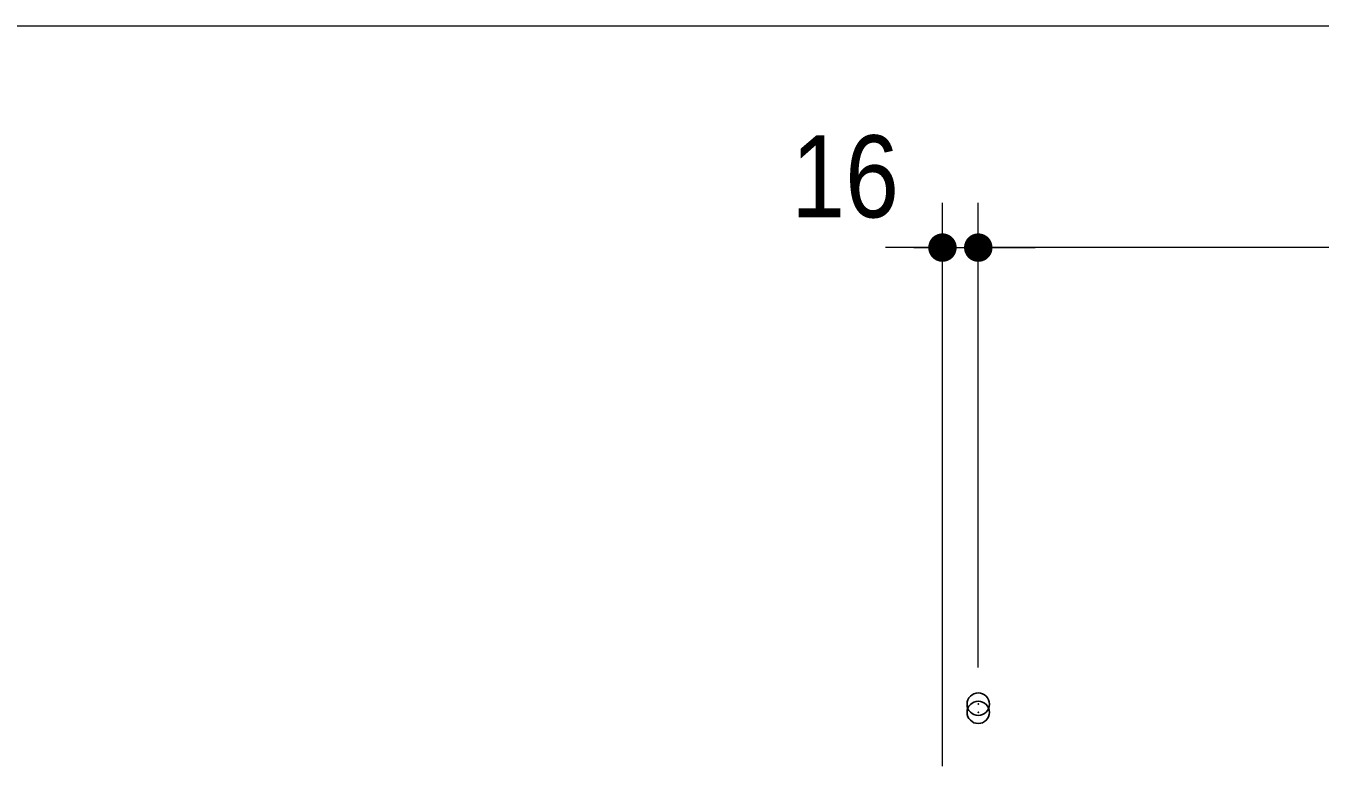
# Model space of a CAD drawing. Units: millimetres, scale not verified. Extents: x -6062 to 6062, y -3045 to 3045.
# Drawn here: x -3485 to -2907, y 1392 to 1723 of the extents above; entities that cross this region are included whole.
import ezdxf
from ezdxf.enums import TextEntityAlignment as Align

# ---------------------------------------------------------------- set-up
doc = ezdxf.new("R2010")
doc.units = ezdxf.units.MM
doc.header["$LTSCALE"] = 20
doc.header["$PDMODE"] = 32
doc.header["$PDSIZE"] = 10
for name, color, linetype, lineweight in [('0-1_2寸法-1', 7, 'Continuous', 15), ('0-2_0', 7, 'Continuous', 25), ('0-4_2寸法-2', 7, 'Continuous', 15)]:
    doc.layers.add(name, color=color, linetype=linetype, lineweight=lineweight)
doc.layers.add('0-3_Defpoints', color=7, linetype='Continuous')
doc.styles.add('ＭＳ Ｐゴシック', font='')
doc.styles.get('ＭＳ Ｐゴシック').set_extended_font_data('MS PGothic')

# ---------------------------------------------------------------- blocks, each defined once
blk = doc.blocks.new('_Dot')
at = {"layer": '0-2_0'}
blk.add_line((-10, 0), (-20, 0), dxfattribs=at)
for points in [[(0, 0), (-4.26, 9.05), (-3.09, 9.51)], [(0, 0), (-3.09, 9.51), (-1.87, 9.82)], [(0, 0), (-1.87, 9.82), (-0.63, 9.98)], [(0, 0), (-0.63, 9.98), (0.63, 9.98)], [(0, 0), (0.63, 9.98), (1.87, 9.82)], [(0, 0), (1.87, 9.82), (3.09, 9.51)], [(0, 0), (3.09, 9.51), (4.26, 9.05)], [(0, 0), (-10, 0), (-9.92, 1.25)], [(0, 0), (-9.92, -1.25), (-10, 0)], [(0, 0), (-9.92, 1.25), (-9.69, 2.49)], [(0, 0), (-9.69, -2.49), (-9.92, -1.25)], [(0, 0), (-9.69, 2.49), (-9.3, 3.68)], [(0, 0), (-9.3, -3.68), (-9.69, -2.49)], [(0, 0), (-9.3, 3.68), (-8.76, 4.82)], [(0, 0), (-8.76, -4.82), (-9.3, -3.68)], [(0, 0), (-8.76, 4.82), (-8.09, 5.88)], [(0, 0), (-8.09, -5.88), (-8.76, -4.82)], [(0, 0), (-8.09, 5.88), (-7.29, 6.85)], [(0, 0), (-7.29, -6.85), (-8.09, -5.88)], [(0, 0), (-7.29, 6.85), (-6.37, 7.71)], [(0, 0), (-6.37, -7.71), (-7.29, -6.85)], [(0, 0), (-6.37, 7.71), (-5.36, 8.44)], [(0, 0), (-5.36, -8.44), (-6.37, -7.71)], [(0, 0), (-5.36, 8.44), (-4.26, 9.05)], [(0, 0), (-4.26, -9.05), (-5.36, -8.44)], [(0, 0), (-3.09, -9.51), (-4.26, -9.05)], [(0, 0), (-1.87, -9.82), (-3.09, -9.51)], [(0, 0), (-0.63, -9.98), (-1.87, -9.82)], [(0, 0), (0.63, -9.98), (-0.63, -9.98)], [(0, 0), (4.26, 9.05), (5.36, 8.44)], [(0, 0), (5.36, 8.44), (6.37, 7.71)], [(0, 0), (6.37, 7.71), (7.29, 6.85)], [(0, 0), (7.29, 6.85), (8.09, 5.88)], [(0, 0), (8.09, 5.88), (8.76, 4.82)], [(0, 0), (8.76, 4.82), (9.3, 3.68)], [(0, 0), (9.3, 3.68), (9.69, 2.49)], [(0, 0), (9.69, 2.49), (9.92, 1.25)], [(0, 0), (9.92, 1.25), (10, 0)], [(0, 0), (1.87, -9.82), (0.63, -9.98)], [(0, 0), (3.09, -9.51), (1.87, -9.82)], [(0, 0), (4.26, -9.05), (3.09, -9.51)], [(0, 0), (5.36, -8.44), (4.26, -9.05)], [(0, 0), (6.37, -7.71), (5.36, -8.44)], [(0, 0), (7.29, -6.85), (6.37, -7.71)], [(0, 0), (8.09, -5.88), (7.29, -6.85)], [(0, 0), (8.76, -4.82), (8.09, -5.88)], [(0, 0), (9.3, -3.68), (8.76, -4.82)], [(0, 0), (9.69, -2.49), (9.3, -3.68)], [(0, 0), (9.92, -1.25), (9.69, -2.49)], [(0, 0), (10, 0), (9.92, -1.25)]]:
    blk.add_solid(points, dxfattribs=at)

msp = doc.modelspace()

# ---------------------------------------------------------------- linework, layer by layer
at = {"layer": '0-1_2寸法-1'}
for p, q in [((-3874.29, 1722.84), (-1447.71, 1722.84)), ((-3059.5, 1436.34), (-3059.5, 1643.85)), ((-1448.21, 1623.85), (-3046.79, 1623.85))]:
    msp.add_line(p, q, dxfattribs=at)
at = {"layer": '0-3_Defpoints'}
for p in [(-3059.5, 1623.85), (-3059.5, 1420), (-3059.5, 1416.34)]:
    msp.add_point(p, dxfattribs=at)
at = {"layer": '0-4_2寸法-2'}
for p, q in [((-3075.5, 1392.34), (-3075.5, 1643.85)), ((-3059.5, 1440), (-3059.5, 1643.85)), ((-3088.21, 1623.85), (-3100.92, 1623.85)), ((-3075.5, 1623.85), (-3059.5, 1623.85)), ((-3046.79, 1623.85), (-3034.08, 1623.85))]:
    msp.add_line(p, q, dxfattribs=at)

# ---------------------------------------------------------------- block references
at = {"layer": '0-1_2寸法-1', "xscale": 0.6356201, "yscale": 0.6356201, "rotation": 180}
msp.add_blockref('_Dot', (-3059.5, 1623.85), dxfattribs=at)
at = {"layer": '0-4_2寸法-2', "xscale": 0.6356201, "yscale": 0.6356201}
msp.add_blockref('_Dot', (-3075.5, 1623.85), dxfattribs=at)
at = {"layer": '0-4_2寸法-2', "xscale": 0.6356201, "yscale": 0.6356201, "rotation": 180}
msp.add_blockref('_Dot', (-3059.5, 1623.85), dxfattribs=at)

# ---------------------------------------------------------------- texts
at = {"layer": '0-4_2寸法-2', "style": 'ＭＳ Ｐゴシック', "width": 0.9}
msp.add_text('16', height=36.66, dxfattribs=at).set_placement((-3142.95, 1626.33), align=Align.BOTTOM_LEFT)

doc.saveas('drawing.dxf')
